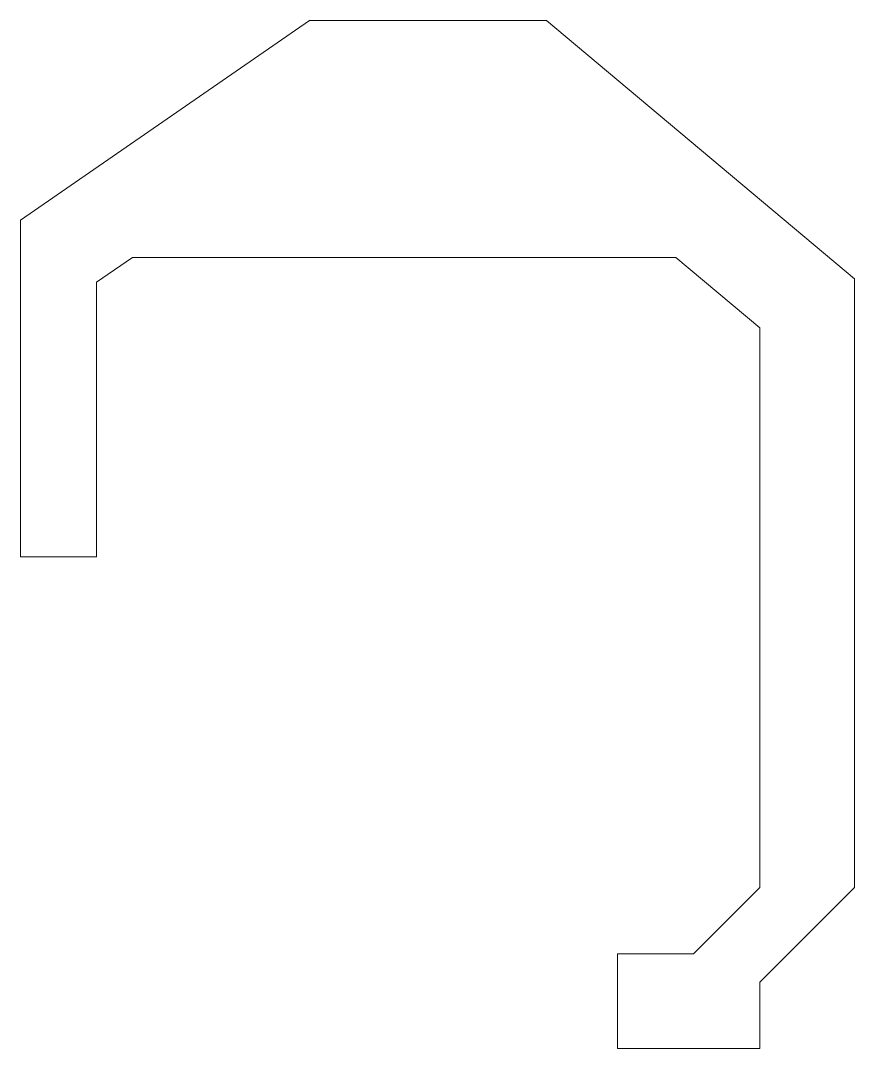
# Model space of a CAD drawing. Header units: millimetres. Extents: x -56 to 32, y -108 to 0.
import ezdxf

# ---------------------------------------------------------------- set-up
doc = ezdxf.new("R2010")
doc.units = ezdxf.units.MM

msp = doc.modelspace()

# ---------------------------------------------------------------- linework, layer by layer
at = {"color": 7, "linetype": 'Continuous', "lineweight": 15}
msp.add_lwpolyline([(0, 0), (-25, 0), (-55.5, -21.08), (-55.5, -56.59), (-47.5, -56.59), (-47.5, -27.63), (-43.69, -25), (13.66, -25), (22.5, -32.42), (22.5, -91.5), (15.5, -98.5), (7.5, -98.5), (7.5, -108.5), (22.5, -108.5), (22.5, -101.5), (32.5, -91.5), (32.5, -27.27)], close=True, dxfattribs=at)

doc.saveas('drawing.dxf')
